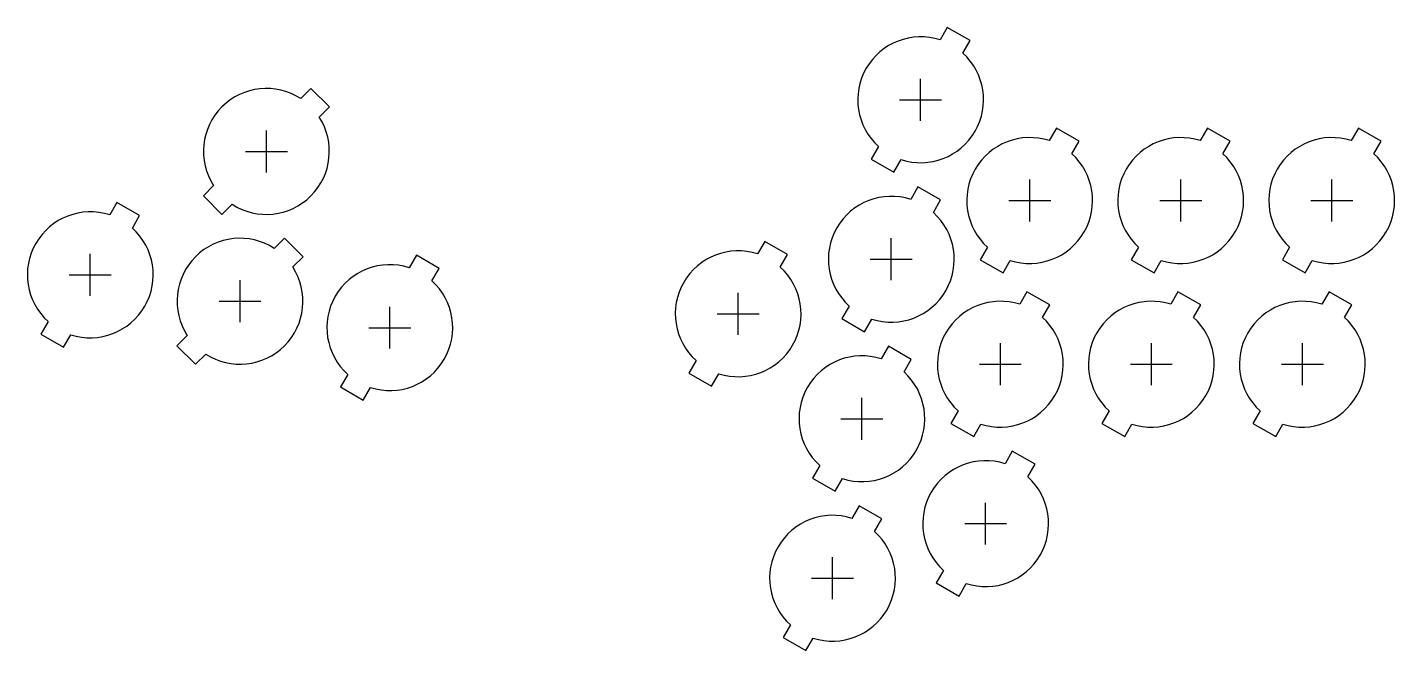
# Model space of a CAD drawing. Header units: millimetres. Extents: x -41 to 220, y -67 to 52.
import ezdxf

# ---------------------------------------------------------------- set-up
doc = ezdxf.new("R2010")
doc.units = ezdxf.units.MM
doc.layers.add('BUTTONS', color=1, linetype='Continuous')
doc.layers.add('REFERENCE', color=8, linetype='Continuous')

msp = doc.modelspace()

# ---------------------------------------------------------------- linework, layer by layer
at = {"layer": 'BUTTONS'}
for points in [[(133.5, 49.81, 0.809427), (121.77, 29.49), (120.38, 27.09), (124.72, 24.59), (126.1, 26.99, 0.809427), (137.83, 47.31), (139.22, 49.71), (134.88, 52.21)], [(11.57, 38.63, 0.809427), (-5.03, 22.03), (-6.99, 20.07), (-3.45, 16.54), (-1.5, 18.49, 0.809427), (15.1, 35.09), (17.06, 37.04), (13.52, 40.58)], [(154.3, 30.61, 0.809427), (142.57, 10.29), (141.18, 7.89), (145.52, 5.39), (146.9, 7.79, 0.809427), (158.63, 28.11), (160.02, 30.51), (155.68, 33.01)], [(183.1, 30.61, 0.809427), (171.37, 10.29), (169.98, 7.89), (174.32, 5.39), (175.7, 7.79, 0.809427), (187.43, 28.11), (188.82, 30.51), (184.48, 33.01)], [(211.9, 30.61, 0.809427), (200.17, 10.29), (198.78, 7.89), (203.12, 5.39), (204.5, 7.79, 0.809427), (216.23, 28.11), (217.62, 30.51), (213.28, 33.01)], [(127.9, 19.41, 0.809427), (116.17, -0.91), (114.78, -3.31), (119.12, -5.81), (120.5, -3.41, 0.809427), (132.23, 16.91), (133.62, 19.31), (129.28, 21.81)], [(-24.86, 16.45, 0.809427), (-36.59, -3.88), (-37.97, -6.27), (-33.64, -8.77), (-32.26, -6.38, 0.809427), (-20.53, 13.95), (-19.14, 16.34), (-23.47, 18.84)], [(6.53, 10.07, 0.809427), (-10.07, -6.53), (-12.02, -8.49), (-8.49, -12.02), (-6.53, -10.07, 0.809427), (10.07, 6.53), (12.02, 8.49), (8.49, 12.02)], [(98.7, 9.01, 0.809427), (86.97, -11.31), (85.58, -13.71), (89.92, -16.21), (91.3, -13.81, 0.809427), (103.03, 6.51), (104.42, 8.91), (100.08, 11.41)], [(32.26, 6.38, 0.809427), (20.53, -13.95), (19.14, -16.34), (23.47, -18.84), (24.86, -16.45, 0.809427), (36.59, 3.88), (37.97, 6.27), (33.64, 8.77)], [(148.7, -0.59, 0.809427), (136.97, -20.91), (135.58, -23.31), (139.92, -25.81), (141.3, -23.41, 0.809427), (153.03, -3.09), (154.42, -0.69), (150.08, 1.81)], [(177.5, -0.59, 0.809427), (165.77, -20.91), (164.38, -23.31), (168.72, -25.81), (170.1, -23.41, 0.809427), (181.83, -3.09), (183.22, -0.69), (178.88, 1.81)], [(206.3, -0.59, 0.809427), (194.57, -20.91), (193.18, -23.31), (197.52, -25.81), (198.9, -23.41, 0.809427), (210.63, -3.09), (212.02, -0.69), (207.68, 1.81)], [(122.3, -10.99, 0.809427), (110.57, -31.31), (109.18, -33.71), (113.52, -36.21), (114.9, -33.81, 0.809427), (126.63, -13.49), (128.02, -11.09), (123.68, -8.59)], [(145.9, -30.99, 0.809427), (134.17, -51.31), (132.78, -53.71), (137.12, -56.21), (138.5, -53.81, 0.809427), (150.23, -33.49), (151.62, -31.09), (147.28, -28.59)], [(116.7, -41.39, 0.809427), (104.97, -61.71), (103.58, -64.11), (107.92, -66.61), (109.3, -64.21, 0.809427), (121.03, -43.89), (122.42, -41.49), (118.08, -38.99)]]:
    msp.add_lwpolyline(points, format="xyb", close=True, dxfattribs=at)
at = {"layer": 'REFERENCE'}
for p, q in [((129.8, 34.4), (129.8, 42.4)), ((125.8, 38.4), (133.8, 38.4)), ((5.04, 24.56), (5.04, 32.56)), ((1.04, 28.56), (9.04, 28.56)), ((150.6, 15.2), (150.6, 23.2)), ((179.4, 15.2), (179.4, 23.2)), ((208.2, 15.2), (208.2, 23.2)), ((146.6, 19.2), (154.6, 19.2)), ((175.4, 19.2), (183.4, 19.2)), ((204.2, 19.2), (212.2, 19.2)), ((124.2, 4), (124.2, 12)), ((-28.56, 1.04), (-28.56, 9.04)), ((120.2, 8), (128.2, 8)), ((-32.56, 5.04), (-24.56, 5.04)), ((0, -4), (0, 4)), ((-4, 0), (4, 0)), ((95, -6.4), (95, 1.6)), ((28.56, -9.04), (28.56, -1.04)), ((91, -2.4), (99, -2.4)), ((24.56, -5.04), (32.56, -5.04)), ((145, -16), (145, -8)), ((173.8, -16), (173.8, -8)), ((202.6, -16), (202.6, -8)), ((141, -12), (149, -12)), ((169.8, -12), (177.8, -12)), ((198.6, -12), (206.6, -12)), ((118.6, -26.4), (118.6, -18.4)), ((114.6, -22.4), (122.6, -22.4)), ((142.2, -46.4), (142.2, -38.4)), ((138.2, -42.4), (146.2, -42.4)), ((113, -56.8), (113, -48.8)), ((109, -52.8), (117, -52.8))]:
    msp.add_line(p, q, dxfattribs=at)

doc.saveas('drawing.dxf')
